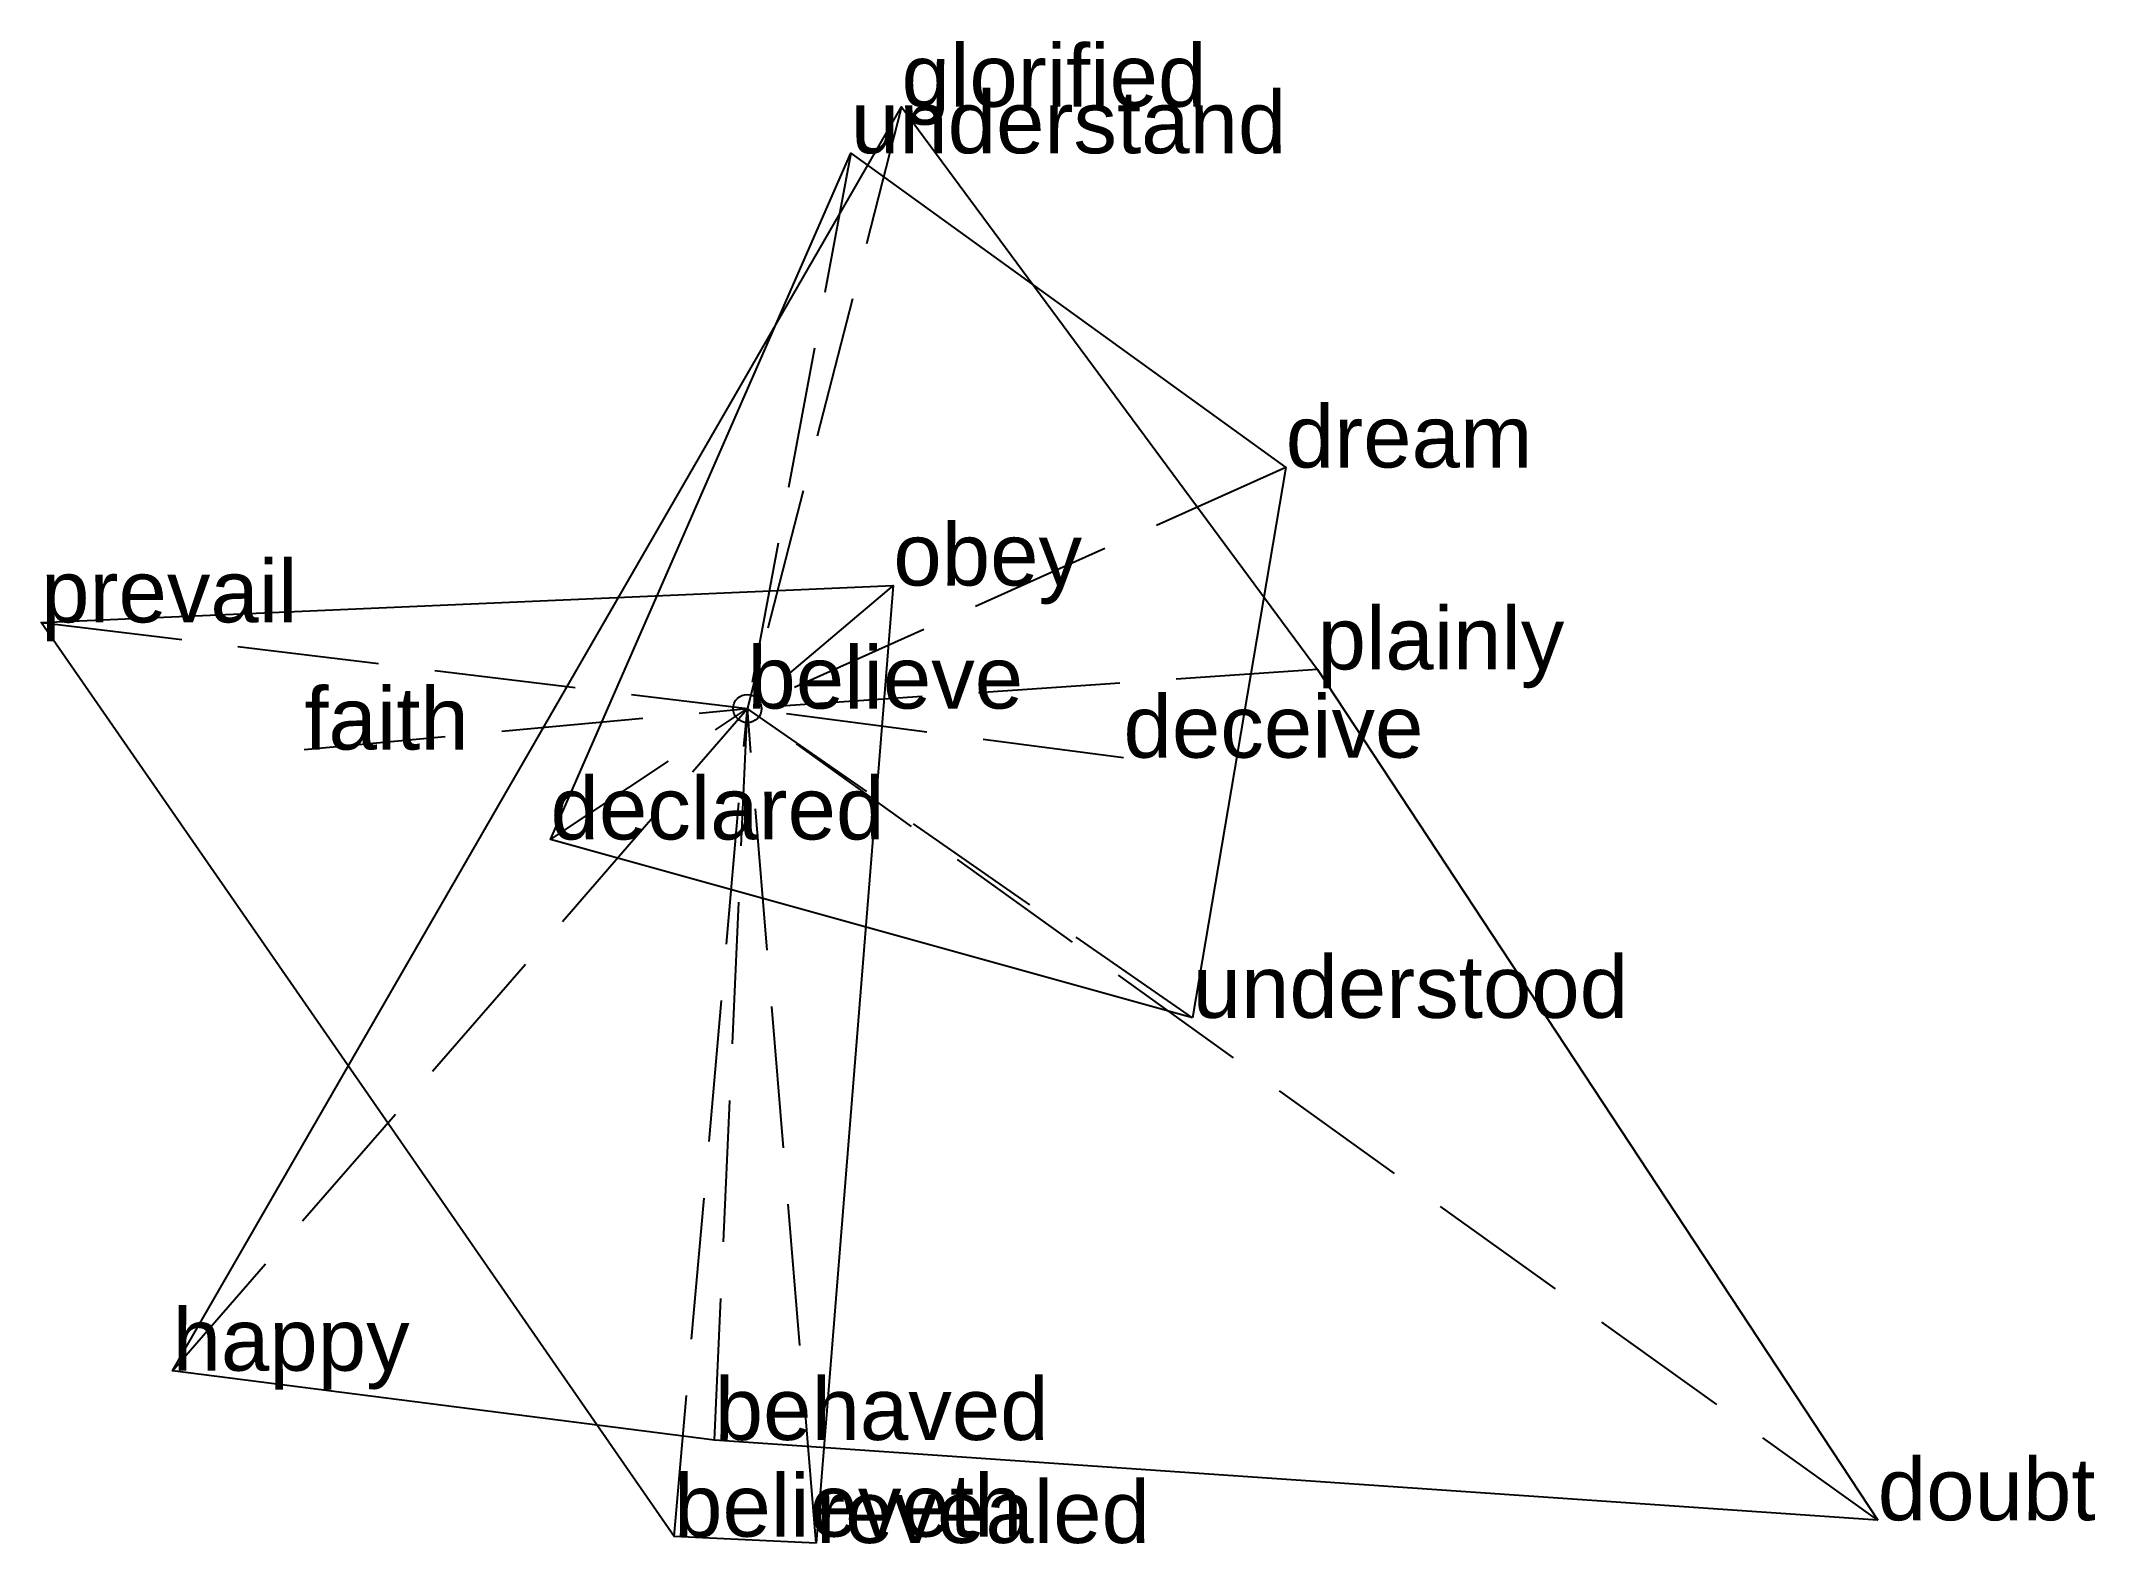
# Model space of a CAD drawing. Extents: x -1.25 to 2.38, y -1.47 to 1.18.
import ezdxf

# ---------------------------------------------------------------- set-up
doc = ezdxf.new("R2010")
doc.units = 0
doc.linetypes.add('DASHED2', pattern=[0.3, 0.25, -0.05])
for name, color, linetype in [('TEXT_nt', 1, 'CONTINUOUS'), ('TEXT_ot', 1, 'CONTINUOUS'), ('TEXT_q', 1, 'CONTINUOUS')]:
    doc.layers.add(name, color=color, linetype=linetype)
doc.styles.get("Standard").update_dxf_attribs({"font": 'arial.ttf'})

# ---------------------------------------------------------------- blocks, each defined once
blk = doc.blocks.new('ot-believe')
at = {"layer": 'LINES_ot', "linetype": 'DASHED2'}
for p in [(0.1827, 0.9801), (0.9505, 0.4254), (-0.3475, -0.231), (0, 0), (0.664, -0.0867), (0.786, -0.5459)]:
    blk.add_line(p, (0, 0), dxfattribs=at)
at = {"layer": 'ORIGIN_ot'}
blk.add_circle((0, 0), 0.025, dxfattribs=at)
at = {"layer": 'TEXT_ot'}
for s, p in [('understand', (0.1827, 0.9801)), ('dream', (0.9505, 0.4254)), ('believe', (0, 0)), ('deceive', (0.664, -0.0867)), ('declared', (-0.3475, -0.231)), ('understood', (0.786, -0.5459))]:
    blk.add_text(s, height=0.11, dxfattribs=at).set_placement(p)
blk = doc.blocks.new('nt-believe')
at = {"layer": 'LINES_nt', "linetype": 'DASHED2'}
for p in [(0.2723, 1.0623), (1.0067, 0.0691), (-1.0148, -1.1687), (-0.0577, -1.291), (0, 0), (1.9956, -1.4327)]:
    blk.add_line(p, (0, 0), dxfattribs=at)
at = {"layer": 'ORIGIN_nt'}
blk.add_circle((0, 0), 0.025, dxfattribs=at)
at = {"layer": 'TEXT_nt'}
for s, p in [('glorified', (0.2723, 1.0623)), ('plainly', (1.0067, 0.0691)), ('believe', (0, 0)), ('happy', (-1.0148, -1.1687)), ('behaved', (-0.0577, -1.291)), ('doubt', (1.9956, -1.4327))]:
    blk.add_text(s, height=0.11, dxfattribs=at).set_placement(p)
blk = doc.blocks.new('q-believe')
at = {"layer": 'LINES_q', "linetype": 'DASHED2'}
for p in [(0.2577, 0.2172), (-1.2468, 0.1521), (-0.7822, -0.0724), (-0.1294, -1.4616), (0, 0), (0.1214, -1.4728)]:
    blk.add_line(p, (0, 0), dxfattribs=at)
at = {"layer": 'ORIGIN_q'}
blk.add_circle((0, 0), 0.025, dxfattribs=at)
at = {"layer": 'TEXT_q'}
for s, p in [('obey', (0.2577, 0.2172)), ('prevail', (-1.2468, 0.1521)), ('believe', (0, 0)), ('faith', (-0.7822, -0.0724)), ('believeth', (-0.1294, -1.4616)), ('revealed', (0.1214, -1.4728))]:
    blk.add_text(s, height=0.11, dxfattribs=at).set_placement(p)

msp = doc.modelspace()

# ---------------------------------------------------------------- linework, layer by layer
at = {"layer": 'OUTLINE_nt', "linetype": 'CONTINUOUS'}
msp.add_polyline3d([(1.9956, -1.4327, 0), (-0.0577, -1.291, 0), (-1.0148, -1.1687, 0), (0.2723, 1.0623, 0), (1.0067, 0.0691, 0), (1.9956, -1.4327, 0)], close=True, dxfattribs=at)
at = {"layer": 'OUTLINE_ot', "linetype": 'CONTINUOUS'}
msp.add_polyline3d([(0.786, -0.5459, 0), (-0.3475, -0.231, 0), (0.1827, 0.9801, 0), (0.9505, 0.4254, 0), (0.786, -0.5459, 0)], close=True, dxfattribs=at)
at = {"layer": 'OUTLINE_q', "linetype": 'CONTINUOUS'}
msp.add_polyline3d([(0.1214, -1.4728, 0), (-0.1294, -1.4616, 0), (-1.2468, 0.1521, 0), (0.2577, 0.2172, 0), (0.1214, -1.4728, 0)], close=True, dxfattribs=at)

# ---------------------------------------------------------------- block references
for name in ['nt-believe', 'ot-believe', 'q-believe']:
    msp.add_blockref(name, (0, 0))

doc.saveas('drawing.dxf')
